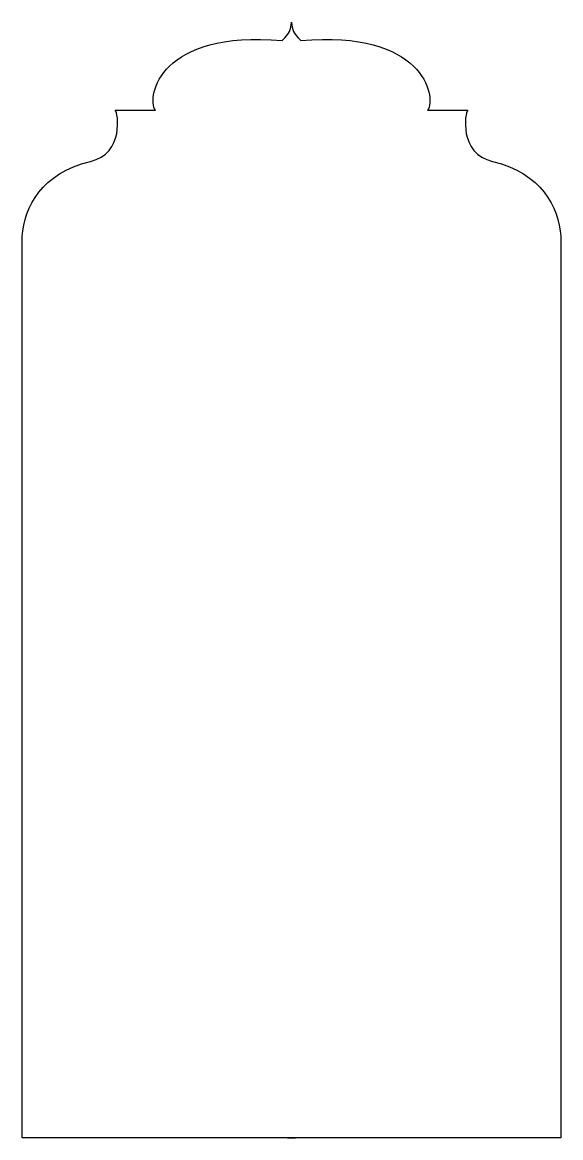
# Model space of a CAD drawing. Header units: centimetres. Extents: x -3.3 to 2.7, y -5.7 to 6.7.
import ezdxf

# ---------------------------------------------------------------- set-up
doc = ezdxf.new("R2010")
doc.units = ezdxf.units.CM
doc.header["$MEASUREMENT"] = 0
doc.layers.add('Camada 1', color=7, linetype='Continuous')

msp = doc.modelspace()

# ---------------------------------------------------------------- linework, layer by layer
at = {"layer": 'Camada 1'}
msp.add_open_spline([(-0.31328, -5.70394), (-0.31328, -5.70394), (2.73345, -5.70394), (2.73345, -5.70394), (2.73345, -5.70394), (2.73345, -5.70394), (2.73345, 4.34599), (2.73345, 4.34599), (2.73345, 4.34599), (2.70884, 4.67357), (2.51887, 5.05052), (1.97402, 5.17948), (1.97402, 5.17948), (1.59426, 5.26933), (1.66332, 5.7269), (1.69785, 5.75143), (1.69785, 5.75143), (1.69785, 5.75143), (1.24908, 5.75143), (1.24908, 5.75143), (1.24908, 5.75143), (1.35261, 5.90666), (1.19156, 6.65019), (-0.16636, 6.52761), (-0.16636, 6.52761), (-0.25502, 6.61733), (-0.25949, 6.64591), (-0.26989, 6.73187), (-0.26989, 6.73187), (-0.28034, 6.64591), (-0.28479, 6.61733), (-0.37345, 6.52761), (-0.37345, 6.52761), (-1.73137, 6.65019), (-1.89242, 5.90663), (-1.78889, 5.75143), (-1.78889, 5.75143), (-1.78889, 5.75143), (-2.23765, 5.75143), (-2.23765, 5.75143), (-2.23765, 5.75143), (-2.20312, 5.72693), (-2.13409, 5.26936), (-2.51382, 5.17948), (-2.51382, 5.17948), (-3.05868, 5.05052), (-3.24865, 4.67357), (-3.27328, 4.34599), (-3.27328, 4.34599), (-3.27328, 4.34599), (-3.27328, -5.70397), (-3.27328, -5.70397), (-3.27328, -5.70397), (-3.27328, -5.70397), (-0.22652, -5.70397), (-0.22652, -5.70397), (-0.22652, -5.70397), (-0.22652, -5.70397), (-0.31328, -5.70397), (-0.31328, -5.70397), (-0.31328, -5.70397), (-0.31328, -5.70397), (-0.31328, -5.70394), (-0.31328, -5.70394)], degree=3, knots=[0, 0, 0, 0, 0.05882353, 0.05882353, 0.05882353, 0.05882353, 0.11764706, 0.11764706, 0.11764706, 0.11764706, 0.17647059, 0.17647059, 0.17647059, 0.17647059, 0.23529412, 0.23529412, 0.23529412, 0.23529412, 0.29411765, 0.29411765, 0.29411765, 0.29411765, 0.35294118, 0.35294118, 0.35294118, 0.35294118, 0.41176471, 0.41176471, 0.41176471, 0.41176471, 0.47058824, 0.47058824, 0.47058824, 0.47058824, 0.52941176, 0.52941176, 0.52941176, 0.52941176, 0.58823529, 0.58823529, 0.58823529, 0.58823529, 0.64705882, 0.64705882, 0.64705882, 0.64705882, 0.70588235, 0.70588235, 0.70588235, 0.70588235, 0.76470588, 0.76470588, 0.76470588, 0.76470588, 0.82352941, 0.82352941, 0.82352941, 0.82352941, 0.88235294, 0.88235294, 0.88235294, 0.88235294, 1, 1, 1, 1], dxfattribs=at)

doc.saveas('drawing.dxf')
